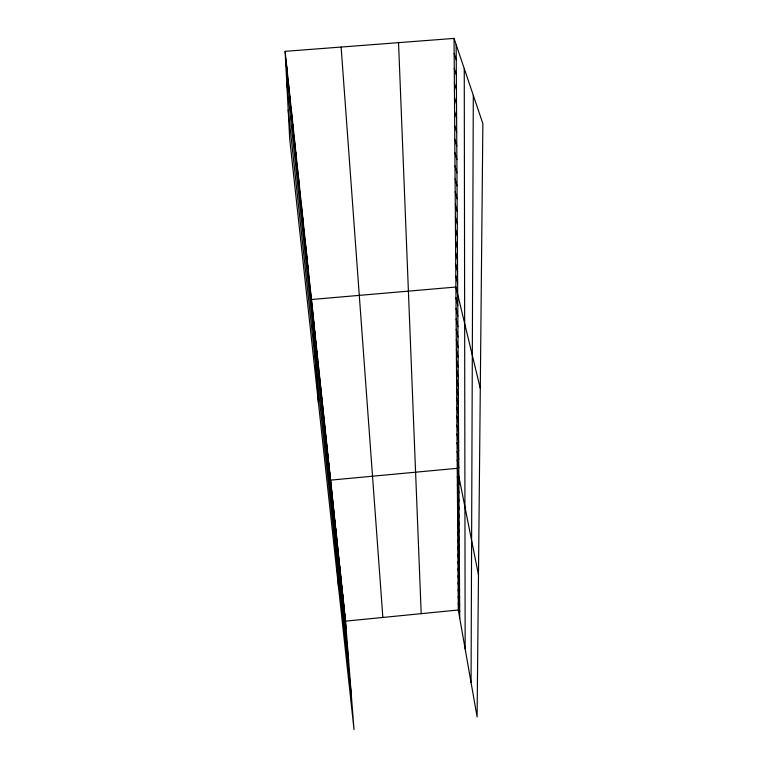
<?xml version="1.0" encoding="UTF-8"?>
<svg xmlns="http://www.w3.org/2000/svg" width="768" height="768" viewBox="0 0 768 768"><rect width="100%" height="100%" fill="white"/><g stroke="black" fill="none" stroke-linecap="round" stroke-linejoin="round"><path stroke-width="1.15" d="M471.062 682.522L473.309 95.338M345.542 621.149L458.304 609.994L454.042 38.4L285.13 51.341L289.709 139.066L354.029 729.6L345.542 621.149L285.13 51.341M454.042 38.4L482.87 123.6L477.101 716.899L458.304 609.994M454.157 53.549L456.25 59.885M454.272 68.438L456.346 74.87M454.378 83.069L456.432 89.597M454.483 97.459L456.528 104.074M454.589 111.59L456.614 118.291M454.694 125.491L456.701 132.278M454.79 139.162L456.787 146.026M454.896 152.611L456.874 159.542M454.992 165.83L456.95 172.838M455.088 178.838L457.037 185.914M455.184 191.635L457.114 198.778M455.28 204.23L457.19 211.43M455.376 216.624L457.277 223.882M455.462 228.816L457.354 236.131M455.549 240.826L457.421 248.198M455.635 252.653L457.498 260.064M455.731 264.288L457.574 271.757M455.808 275.75L457.642 283.267M480.298 388.483L455.894 287.04L311.443 299.51L318.47 403.104M455.981 297.83L457.786 305.434M456.058 308.467L457.853 316.109M456.134 318.95L457.91 326.63M456.211 329.29L457.978 336.998M456.288 339.475L458.045 347.222M456.365 349.517L458.102 357.293M456.432 359.424L458.17 367.229M456.509 369.197L458.227 377.021M456.576 378.826L458.285 386.678M456.653 388.32L458.352 396.211M456.72 397.699L458.41 405.6M456.787 406.934L458.467 414.864M456.854 416.054L458.525 424.013M456.922 425.059L458.582 433.027M456.989 433.939L458.63 441.926M457.056 442.694L458.688 450.701M457.123 451.344L458.746 459.37M457.181 459.878L458.794 467.923M478.483 574.915L457.248 468.307L330.586 480.134L338.669 588.566M457.306 476.621L458.899 484.694M457.373 484.838L458.957 492.912M457.43 492.941L459.005 501.034M457.488 500.947L459.053 509.05M457.546 508.858L459.101 516.96M457.603 516.662L459.149 524.774M457.661 524.371L459.197 532.493M457.718 531.994L459.245 540.115M457.776 539.51L459.293 547.651M457.834 546.941L459.341 555.091M457.882 554.285L459.389 562.435M457.939 561.542L459.437 569.693M457.997 568.714L459.475 576.864M458.045 575.798L459.523 583.949M458.102 582.797L459.562 590.957M458.15 589.709L459.61 597.869M458.198 596.554L459.648 604.714M458.246 603.312L459.696 611.472M288.182 109.939L351.302 694.714M285.466 57.754L346.186 629.424M286.752 82.387L348.634 660.71M344.832 614.506L345.485 622.781M344.122 607.776L344.765 616.051M343.402 600.979L344.045 609.254M342.672 594.096L343.315 602.371M341.933 587.126L342.576 595.402M341.184 580.08L341.827 588.355M340.426 572.947L341.069 581.222M339.667 565.728L340.301 573.994M338.89 558.422L339.523 566.688M338.102 551.021L338.736 559.286M337.315 543.533L337.939 551.789M336.509 535.958L337.133 544.205M335.693 528.278L336.317 536.525M334.867 520.512L335.491 528.749M334.032 512.64L334.656 520.867M333.187 504.672L333.811 512.89M332.333 496.598L332.947 504.806M331.469 488.419L332.083 496.618M329.702 471.744L330.307 479.923M328.8 463.248L329.405 471.408M327.888 454.637L328.483 462.778M341.117 47.05L382.858 617.453M326.957 445.91L327.562 454.032M326.026 437.059L326.621 445.171M325.075 428.102L325.661 436.195M324.106 419.011L324.691 427.085M323.136 409.805L323.712 417.859M322.147 400.464L322.723 408.499M321.139 390.998L321.715 399.005M320.122 381.408L320.688 389.386M319.094 371.674L319.651 379.622M318.048 361.805L318.605 369.725M316.982 351.792L317.539 359.683M315.907 341.635L316.454 349.498M314.813 331.334L315.35 339.158M313.709 320.88L314.237 328.666M312.576 310.272L313.114 318.029M310.243 288.25L310.762 295.92M309.034 276.826L309.542 284.448M307.805 265.21L308.304 272.794M306.557 253.421L307.046 260.947M305.28 241.44L305.77 248.918M303.994 229.277L304.474 236.698M302.678 216.912L303.149 224.275M301.354 204.346L301.814 211.642M300 191.568L300.451 198.806M298.618 178.589L299.059 185.76M297.216 165.389L297.648 172.493M295.795 151.968L296.218 159.005M294.355 138.326L294.758 145.277M292.877 124.445L293.28 131.318M291.379 110.333L291.773 117.12M289.862 95.962L290.237 102.662M288.307 81.35L288.672 87.955M286.733 66.48L287.078 72.989M398.544 42.653L421.2 613.661M456.154 44.63L459.734 618.154M464.256 68.573L465.158 648.998"/></g></svg>
